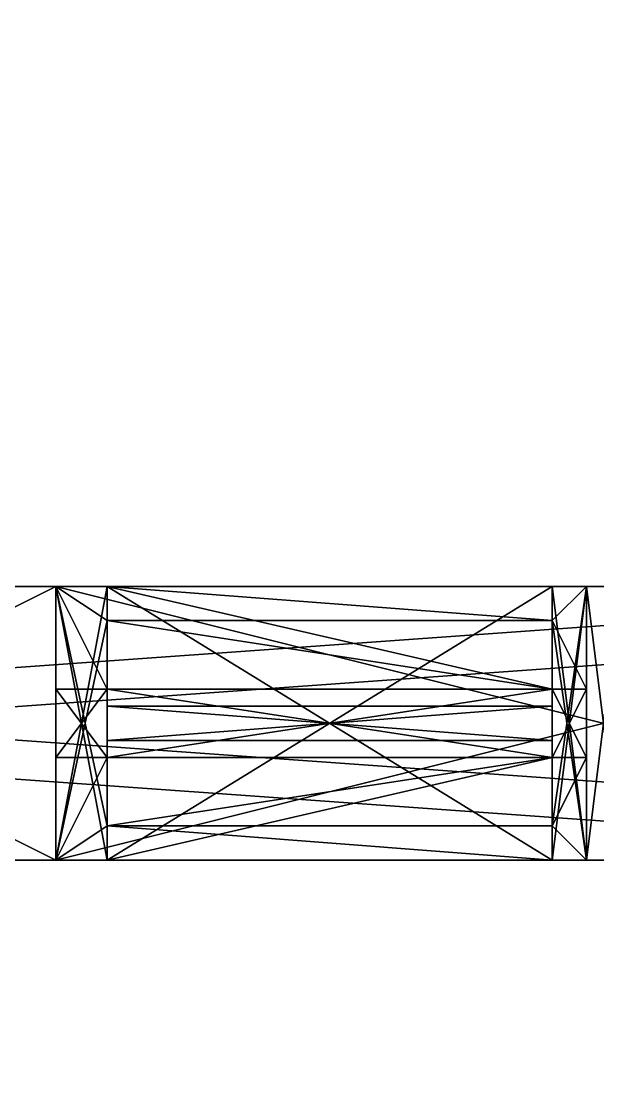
# Model space of a CAD drawing. Extents: x -3136 to 3456, y -896 to 5632.
# Drawn here: x -98 to -64.3, y 2019 to 2081 of the extents above; entities that cross this region are included whole.
import ezdxf

# ---------------------------------------------------------------- set-up
doc = ezdxf.new("R2010")
doc.units = 0

msp = doc.modelspace()

# ---------------------------------------------------------------- meshes
at = {"layer": 'OBJECT053', "color": 50}
mesh = msp.add_polyface(dxfattribs=at)
corners = [(-768, 2048, 144), (0, 2048, 144), (0, 0, 144), (-768, 0, 144), (-768, 0, 128), (0, 0, 128), (0, 2048, 128), (-768, 2048, 128)]
mesh.append_faces([[corners[k] for k in face] for face in [(1, 3, 0), (5, 7, 4), (5, 1, 6), (6, 0, 7), (4, 2, 5), (7, 3, 4)]], dxfattribs={"vtx0": -1})
mesh.append_faces([[corners[k] for k in face] for face in [(1, 2, 3), (5, 6, 7), (5, 2, 1), (6, 1, 0), (4, 3, 2), (7, 0, 3)]], dxfattribs={"vtx2": -1})
at = {"layer": 'OBJECT067', "color": 50}
mesh = msp.add_polyface(dxfattribs=at)
corners = [(-2944, -896, 2176), (-2944, 5504, 2176), (3456, 5504, 2176), (3456, -896, 2176), (-2944, 5504, 2048), (-2944, -896, 2048), (3456, -896, 2048), (3456, 5504, 2048)]
mesh.append_faces([[corners[k] for k in face] for face in [(1, 3, 0), (5, 7, 4), (4, 0, 5), (6, 2, 7), (7, 1, 4), (5, 3, 6)]], dxfattribs={"vtx0": -1})
mesh.append_faces([[corners[k] for k in face] for face in [(1, 2, 3), (5, 6, 7), (4, 1, 0), (6, 3, 2), (7, 2, 1), (5, 0, 3)]], dxfattribs={"vtx2": -1})
at = {"layer": 'OBJECT263', "color": 50}
mesh = msp.add_polyface(dxfattribs=at)
corners = [(-768, 1792, 288), (-768, 2048, 288), (0, 2048, 288), (0, 1792, 288), (0, 2048, 272), (-768, 2048, 272), (-768, 1792, 272), (0, 1792, 272)]
mesh.append_faces([[corners[k] for k in face] for face in [(1, 3, 0), (5, 7, 4), (4, 1, 5), (7, 2, 4), (5, 0, 6), (6, 3, 7)]], dxfattribs={"vtx0": -1})
mesh.append_faces([[corners[k] for k in face] for face in [(1, 2, 3), (5, 6, 7), (4, 2, 1), (7, 3, 2), (5, 1, 0), (6, 0, 3)]], dxfattribs={"vtx2": -1})
at = {"layer": 'OBJECT265', "color": 50}
mesh = msp.add_polyface(dxfattribs=at)
corners = [(0, 2048, 288), (-32, 2048, 288), (-32, 2032, 288), (0, 2032, 288), (-224, 2032, 416), (-256, 2032, 416), (-256, 2048, 416), (-224, 2048, 416)]
mesh.append_faces([[corners[k] for k in face] for face in [(1, 3, 0), (5, 7, 4), (0, 6, 1), (2, 4, 3), (7, 3, 4), (5, 1, 6)]], dxfattribs={"vtx0": -1})
mesh.append_faces([[corners[k] for k in face] for face in [(1, 2, 3), (5, 6, 7), (0, 7, 6), (2, 5, 4), (7, 0, 3), (5, 2, 1)]], dxfattribs={"vtx2": -1})
at = {"layer": 'OBJECT283', "color": 50}
mesh = msp.add_polyface(dxfattribs=at)
corners = [(0, 2032, 128), (-32, 2032, 128), (-32, 2048, 128), (0, 2048, 128), (-224, 2048), (-256, 2048), (-256, 2032), (-224, 2032)]
mesh.append_faces([[corners[k] for k in face] for face in [(1, 3, 0), (5, 7, 4), (6, 0, 7), (4, 2, 5), (7, 3, 4), (5, 1, 6)]], dxfattribs={"vtx0": -1})
mesh.append_faces([[corners[k] for k in face] for face in [(1, 2, 3), (5, 6, 7), (6, 1, 0), (4, 3, 2), (7, 0, 3), (5, 2, 1)]], dxfattribs={"vtx2": -1})
at = {"layer": 'OBJECT293', "color": 50}
mesh = msp.add_polyface(dxfattribs=at)
corners = [(-2048, 0, 432), (-2048, 1824, 432), (-1824, 2048, 432), (-224, 2048, 432), (0, 1824, 432), (0, 0, 432), (-2048, 1824, 416), (-2048, 0, 416), (0, 0, 416), (0, 1824, 416), (-224, 2048, 416), (-1824, 2048, 416)]
mesh.append_faces([[corners[k] for k in face] for face in [(1, 5, 0), (7, 11, 6), (6, 0, 7), (8, 4, 9), (10, 2, 11), (7, 5, 8), (9, 3, 10), (11, 1, 6)]], dxfattribs={"vtx0": -1})
mesh.append_faces([[corners[k] for k in face] for face in [(1, 3, 4), (1, 4, 5), (7, 9, 10), (7, 10, 11)]], dxfattribs={"vtx0": -1, "vtx2": -1})
mesh.append_faces([[corners[k] for k in face] for face in [(1, 2, 3), (7, 8, 9), (6, 1, 0), (8, 5, 4), (10, 3, 2), (7, 0, 5), (9, 4, 3), (11, 2, 1)]], dxfattribs={"vtx2": -1})
at = {"layer": 'OBJECT295', "color": 50}
mesh = msp.add_polyface(dxfattribs=at)
corners = [(0, 2048), (-2048, 2048), (-2048, 5376), (0, 5376), (0, 5376, -128), (-2048, 5376, -128), (-2048, 2048, -128), (0, 2048, -128)]
mesh.append_faces([[corners[k] for k in face] for face in [(1, 3, 0), (5, 7, 4), (4, 2, 5), (5, 1, 6), (6, 0, 7), (7, 3, 4)]], dxfattribs={"vtx0": -1})
mesh.append_faces([[corners[k] for k in face] for face in [(1, 2, 3), (5, 6, 7), (4, 3, 2), (5, 2, 1), (6, 1, 0), (7, 0, 3)]], dxfattribs={"vtx2": -1})
at = {"layer": 'OBJECT299', "color": 50}
mesh = msp.add_polyface(dxfattribs=at)
corners = [(-256, 2048), (0, 2048), (0, 1792), (-256, 1792), (0, 2048, -128), (-256, 2048, -128), (-256, 1792, -128), (0, 1792, -128)]
mesh.append_faces([[corners[k] for k in face] for face in [(1, 3, 0), (5, 7, 4), (4, 0, 5), (7, 1, 4), (6, 2, 7), (5, 3, 6)]], dxfattribs={"vtx0": -1})
mesh.append_faces([[corners[k] for k in face] for face in [(1, 2, 3), (5, 6, 7), (4, 1, 0), (7, 2, 1), (6, 3, 2), (5, 0, 3)]], dxfattribs={"vtx2": -1})
at = {"layer": 'OBJECT327', "color": 50}
mesh = msp.add_polyface(dxfattribs=at)
corners = [(-96, 2032, 272), (-96, 2032, 256), (-128, 2032, 256), (-128, 2032, 272), (-128, 2048, 272), (-128, 2048, 256), (-96, 2048, 256), (-96, 2048, 272)]
mesh.append_faces([[corners[k] for k in face] for face in [(1, 3, 0), (5, 7, 4), (6, 0, 7), (2, 4, 3), (3, 7, 0), (5, 1, 6)]], dxfattribs={"vtx0": -1})
mesh.append_faces([[corners[k] for k in face] for face in [(1, 2, 3), (5, 6, 7), (6, 1, 0), (2, 5, 4), (3, 4, 7), (5, 2, 1)]], dxfattribs={"vtx2": -1})
at = {"layer": 'OBJECT382', "color": 50}
mesh = msp.add_polyface(dxfattribs=at)
corners = [(-96, 2032, 171), (-96, 2032, 144), (-128, 2032, 144), (-128, 2032, 171), (-128, 2048, 171), (-128, 2048, 144), (-96, 2048, 144), (-96, 2048, 171)]
mesh.append_faces([[corners[k] for k in face] for face in [(1, 3, 0), (5, 7, 4), (6, 0, 7), (2, 4, 3), (5, 1, 6), (3, 7, 0)]], dxfattribs={"vtx0": -1})
mesh.append_faces([[corners[k] for k in face] for face in [(1, 2, 3), (5, 6, 7), (6, 1, 0), (2, 5, 4), (5, 2, 1), (3, 4, 7)]], dxfattribs={"vtx2": -1})
at = {"layer": 'OBJECT383', "color": 50}
mesh = msp.add_polyface(dxfattribs=at)
corners = [(-96, 2032, 256), (-96, 2032, 171), (-128, 2032, 171), (-128, 2032, 256), (-128, 2048, 256), (-128, 2048, 171), (-96, 2048, 171), (-96, 2048, 256)]
mesh.append_faces([[corners[k] for k in face] for face in [(1, 3, 0), (5, 7, 4), (6, 0, 7), (2, 4, 3), (3, 7, 0), (5, 1, 6)]], dxfattribs={"vtx0": -1})
mesh.append_faces([[corners[k] for k in face] for face in [(1, 2, 3), (5, 6, 7), (6, 1, 0), (2, 5, 4), (3, 4, 7), (5, 2, 1)]], dxfattribs={"vtx2": -1})
at = {"layer": 'OBJECT893', "color": 50}
mesh = msp.add_polyface(dxfattribs=at)
corners = [(-96, 2048, 272), (-32, 2048, 272), (-32, 2032, 272), (-96, 2032, 272), (-96, 2032, 256), (-32, 2032, 256), (-32, 2048, 256), (-96, 2048, 256)]
mesh.append_faces([[corners[k] for k in face] for face in [(1, 3, 0), (5, 7, 4), (5, 1, 6), (6, 0, 7), (4, 2, 5), (7, 3, 4)]], dxfattribs={"vtx0": -1})
mesh.append_faces([[corners[k] for k in face] for face in [(1, 2, 3), (5, 6, 7), (5, 2, 1), (6, 1, 0), (4, 3, 2), (7, 0, 3)]], dxfattribs={"vtx2": -1})
at = {"layer": 'OBJECT896', "color": 50}
mesh = msp.add_polyface(dxfattribs=at)
corners = [(-65, 2048, 179), (-63, 2048, 179), (-63, 2048, 254), (-65, 2048, 254), (-63, 2032, 179), (-65, 2032, 179), (-65, 2032, 254), (-63, 2032, 254)]
mesh.append_faces([[corners[k] for k in face] for face in [(1, 3, 0), (5, 7, 4), (0, 4, 1), (6, 2, 7), (5, 3, 6), (1, 7, 2)]], dxfattribs={"vtx0": -1})
mesh.append_faces([[corners[k] for k in face] for face in [(1, 2, 3), (5, 6, 7), (0, 5, 4), (6, 3, 2), (5, 0, 3), (1, 4, 7)]], dxfattribs={"vtx2": -1})
at = {"layer": 'OBJECT899', "color": 50}
mesh = msp.add_polyface(dxfattribs=at)
corners = [(-63, 2032, 256), (-65, 2032, 256), (-65, 2048, 256), (-63, 2048, 256), (-65, 2048, 254), (-63, 2048, 254), (-63, 2032, 254), (-65, 2032, 254)]
mesh.append_faces([[corners[k] for k in face] for face in [(1, 3, 0), (5, 2, 4), (7, 0, 6), (4, 6, 5), (0, 5, 6), (2, 7, 4)]], dxfattribs={"vtx0": -1})
mesh.append_faces([[corners[k] for k in face] for face in [(1, 2, 3), (5, 3, 2), (7, 1, 0), (4, 7, 6), (0, 3, 5), (2, 1, 7)]], dxfattribs={"vtx2": -1})
at = {"layer": 'OBJECT900', "color": 50}
mesh = msp.add_polyface(dxfattribs=at)
corners = [(-67, 2046, 254), (-65, 2048, 254), (-65, 2048, 256), (-65, 2032, 256), (-65, 2032, 254), (-67, 2034, 254)]
mesh.append_faces([[corners[k] for k in face] for face in [(1, 2, 0), (4, 5, 3)]])
mesh.append_faces([[corners[k] for k in face] for face in [(0, 4, 1), (1, 3, 2), (5, 2, 3)]], dxfattribs={"vtx0": -1})
mesh.append_faces([[corners[k] for k in face] for face in [(0, 5, 4), (1, 4, 3), (5, 0, 2)]], dxfattribs={"vtx2": -1})
at = {"layer": 'OBJECT901', "color": 50}
mesh = msp.add_polyface(dxfattribs=at)
corners = [(-65, 2032, 256), (-67, 2032, 256), (-67, 2048, 256), (-65, 2048, 256), (-67, 2046, 254), (-67, 2034, 254)]
mesh.append_faces([[corners[k] for k in face] for face in [(2, 4, 3), (1, 0, 5)]])
mesh.append_faces([[corners[k] for k in face] for face in [(1, 3, 0), (2, 5, 4), (3, 5, 0)]], dxfattribs={"vtx0": -1})
mesh.append_faces([[corners[k] for k in face] for face in [(1, 2, 3), (2, 1, 5), (3, 4, 5)]], dxfattribs={"vtx2": -1})
at = {"layer": 'OBJECT906', "color": 50}
mesh = msp.add_polyface(dxfattribs=at)
corners = [(-63, 2048, 144), (-65, 2048, 144), (-65, 2032, 144), (-63, 2032, 144), (-63, 2048, 171), (-65, 2048, 171), (-65, 2032, 171), (-63, 2032, 171)]
mesh.append_faces([[corners[k] for k in face] for face in [(1, 3, 0), (0, 5, 1), (2, 7, 3), (6, 4, 7), (0, 7, 4), (2, 5, 6)]], dxfattribs={"vtx0": -1})
mesh.append_faces([[corners[k] for k in face] for face in [(1, 2, 3), (0, 4, 5), (2, 6, 7), (6, 5, 4), (0, 3, 7), (2, 1, 5)]], dxfattribs={"vtx2": -1})
at = {"layer": 'OBJECT907', "color": 50}
mesh = msp.add_polyface(dxfattribs=at)
corners = [(-65, 2048, 144), (-67, 2048, 144), (-67, 2032, 144), (-65, 2032, 144), (-67, 2048, 171), (-65, 2048, 171), (-67, 2032, 171), (-65, 2032, 171)]
mesh.append_faces([[corners[k] for k in face] for face in [(1, 3, 0), (1, 5, 4), (2, 7, 3), (2, 4, 6), (6, 5, 7), (0, 7, 5)]], dxfattribs={"vtx0": -1})
mesh.append_faces([[corners[k] for k in face] for face in [(1, 2, 3), (1, 0, 5), (2, 6, 7), (2, 1, 4), (6, 4, 5), (0, 3, 7)]], dxfattribs={"vtx2": -1})
at = {"layer": 'OBJECT908', "color": 50}
mesh = msp.add_polyface(dxfattribs=at)
corners = [(-65, 2048, 171), (-63, 2048, 171), (-63, 2048, 179), (-65, 2048, 179), (-63, 2032, 171), (-65, 2032, 171), (-65, 2032, 179), (-63, 2032, 179)]
mesh.append_faces([[corners[k] for k in face] for face in [(1, 3, 0), (5, 7, 4), (6, 2, 7), (0, 4, 1), (1, 7, 2), (5, 3, 6)]], dxfattribs={"vtx0": -1})
mesh.append_faces([[corners[k] for k in face] for face in [(1, 2, 3), (5, 6, 7), (6, 3, 2), (0, 5, 4), (1, 4, 7), (5, 0, 3)]], dxfattribs={"vtx2": -1})
at = {"layer": 'OBJECT913', "color": 50}
mesh = msp.add_polyface(dxfattribs=at)
corners = [(-67, 2048, 144), (-93, 2048, 144), (-93, 2032, 144), (-67, 2032, 144), (-93, 2048, 171), (-67, 2048, 171), (-67, 2032, 171), (-93, 2032, 171)]
mesh.append_faces([[corners[k] for k in face] for face in [(1, 3, 0), (1, 5, 4), (3, 7, 6), (2, 4, 7), (0, 6, 5), (7, 5, 6)]], dxfattribs={"vtx0": -1})
mesh.append_faces([[corners[k] for k in face] for face in [(1, 2, 3), (1, 0, 5), (3, 2, 7), (2, 1, 4), (0, 3, 6), (7, 4, 5)]], dxfattribs={"vtx2": -1})
at = {"layer": 'OBJECT914', "color": 50}
mesh = msp.add_polyface(dxfattribs=at)
corners = [(-65, 2048, 171), (-65, 2048, 179), (-67, 2046, 179), (-67, 2034, 179), (-65, 2032, 179), (-65, 2032, 171)]
mesh.append_faces([[corners[k] for k in face] for face in [(1, 2, 0), (4, 5, 3)]])
mesh.append_faces([[corners[k] for k in face] for face in [(3, 1, 4), (0, 4, 1), (2, 5, 0)]], dxfattribs={"vtx0": -1})
mesh.append_faces([[corners[k] for k in face] for face in [(3, 2, 1), (0, 5, 4), (2, 3, 5)]], dxfattribs={"vtx2": -1})
at = {"layer": 'OBJECT915', "color": 50}
mesh = msp.add_polyface(dxfattribs=at)
corners = [(-67, 2046, 179), (-67, 2048, 171), (-65, 2048, 171), (-65, 2032, 171), (-67, 2032, 171), (-67, 2034, 179)]
mesh.append_faces([[corners[k] for k in face] for face in [(1, 2, 0), (4, 5, 3)]])
mesh.append_faces([[corners[k] for k in face] for face in [(0, 4, 1), (1, 3, 2), (2, 5, 0)]], dxfattribs={"vtx0": -1})
mesh.append_faces([[corners[k] for k in face] for face in [(0, 5, 4), (1, 4, 3), (2, 3, 5)]], dxfattribs={"vtx2": -1})
at = {"layer": 'OBJECT916', "color": 50}
mesh = msp.add_polyface(dxfattribs=at)
corners = [(-93, 2048, 144), (-96, 2048, 144), (-96, 2032, 144), (-93, 2032, 144), (-96, 2032, 171), (-96, 2048, 171), (-93, 2048, 171), (-93, 2032, 171)]
mesh.append_faces([[corners[k] for k in face] for face in [(1, 3, 0), (2, 5, 4), (1, 6, 5), (3, 4, 7), (0, 7, 6), (4, 6, 7)]], dxfattribs={"vtx0": -1})
mesh.append_faces([[corners[k] for k in face] for face in [(1, 2, 3), (2, 1, 5), (1, 0, 6), (3, 2, 4), (0, 3, 7), (4, 5, 6)]], dxfattribs={"vtx2": -1})
at = {"layer": 'OBJECT917', "color": 50}
mesh = msp.add_polyface(dxfattribs=at)
corners = [(-96, 2032, 179), (-96, 2032, 171), (-96, 2048, 171), (-96, 2048, 179), (-93, 2046, 179), (-93, 2034, 179)]
mesh.append_faces([[corners[k] for k in face] for face in [(2, 4, 3), (0, 5, 1)]])
mesh.append_faces([[corners[k] for k in face] for face in [(1, 3, 0), (3, 5, 0), (2, 5, 4)]], dxfattribs={"vtx0": -1})
mesh.append_faces([[corners[k] for k in face] for face in [(1, 2, 3), (3, 4, 5), (2, 1, 5)]], dxfattribs={"vtx2": -1})
at = {"layer": 'OBJECT918', "color": 50}
mesh = msp.add_polyface(dxfattribs=at)
corners = [(-96, 2048, 171), (-93, 2048, 171), (-93, 2046, 178.989), (-93, 2034, 179), (-93, 2032, 171), (-96, 2032, 171)]
mesh.append_faces([[corners[k] for k in face] for face in [(1, 2, 0), (4, 5, 3)]])
mesh.append_faces([[corners[k] for k in face] for face in [(1, 3, 2), (0, 4, 1), (2, 5, 0)]], dxfattribs={"vtx0": -1})
mesh.append_faces([[corners[k] for k in face] for face in [(1, 4, 3), (0, 5, 4), (2, 3, 5)]], dxfattribs={"vtx2": -1})
at = {"layer": 'OBJECT919', "color": 50}
mesh = msp.add_polyface(dxfattribs=at)
corners = [(-93, 2032, 256), (-96, 2032, 256), (-96, 2048, 256), (-93, 2048, 256), (-93, 2046, 254), (-93, 2034, 254)]
mesh.append_faces([[corners[k] for k in face] for face in [(3, 2, 4), (0, 5, 1)]])
mesh.append_faces([[corners[k] for k in face] for face in [(1, 3, 0), (3, 5, 0), (2, 5, 4)]], dxfattribs={"vtx0": -1})
mesh.append_faces([[corners[k] for k in face] for face in [(1, 2, 3), (3, 4, 5), (2, 1, 5)]], dxfattribs={"vtx2": -1})
at = {"layer": 'OBJECT920', "color": 50}
mesh = msp.add_polyface(dxfattribs=at)
corners = [(-96, 2032, 256), (-96, 2032, 254), (-96, 2048, 254), (-96, 2048, 256), (-93, 2046, 254), (-93, 2034, 254)]
mesh.append_faces([[corners[k] for k in face] for face in [(2, 4, 3), (1, 0, 5)]])
mesh.append_faces([[corners[k] for k in face] for face in [(1, 3, 0), (2, 5, 4), (3, 5, 0)]], dxfattribs={"vtx0": -1})
mesh.append_faces([[corners[k] for k in face] for face in [(1, 2, 3), (2, 1, 5), (3, 4, 5)]], dxfattribs={"vtx2": -1})
at = {"layer": 'OBJECT933', "color": 50}
mesh = msp.add_polyface(dxfattribs=at)
corners = [(-67, 2048, 171), (-67, 2046, 179), (-93, 2046, 179), (-93, 2048, 171), (-93, 2042, 179), (-67, 2042, 179), (-93, 2042, 171), (-67, 2042, 171)]
mesh.append_faces([[corners[k] for k in face] for face in [(1, 3, 0), (2, 5, 4), (3, 4, 6), (0, 5, 1), (3, 7, 0), (4, 7, 6)]], dxfattribs={"vtx0": -1})
mesh.append_faces([[corners[k] for k in face] for face in [(1, 2, 3), (2, 1, 5), (3, 2, 4), (0, 7, 5), (3, 6, 7), (4, 5, 7)]], dxfattribs={"vtx2": -1})
at = {"layer": 'OBJECT934', "color": 50}
mesh = msp.add_polyface(dxfattribs=at)
corners = [(-93, 2038, 179), (-93, 2042, 179), (-67, 2042, 179), (-67, 2038, 179), (-93, 2038, 171), (-93, 2042, 171), (-67, 2042, 171), (-67, 2038, 171)]
mesh.append_faces([[corners[k] for k in face] for face in [(1, 3, 0), (5, 0, 4), (7, 2, 6), (4, 6, 5), (0, 7, 4), (2, 5, 6)]], dxfattribs={"vtx0": -1})
mesh.append_faces([[corners[k] for k in face] for face in [(1, 2, 3), (5, 1, 0), (7, 3, 2), (4, 7, 6), (0, 3, 7), (2, 1, 5)]], dxfattribs={"vtx2": -1})
at = {"layer": 'OBJECT935', "color": 50}
mesh = msp.add_polyface(dxfattribs=at)
corners = [(-93, 2032, 171), (-93, 2034, 179), (-67, 2034, 179), (-67, 2032, 171), (-93, 2038, 179), (-67, 2038, 179), (-93, 2038, 171), (-67, 2038, 171)]
mesh.append_faces([[corners[k] for k in face] for face in [(1, 3, 0), (1, 5, 2), (0, 4, 1), (3, 5, 7), (0, 7, 6), (5, 6, 7)]], dxfattribs={"vtx0": -1})
mesh.append_faces([[corners[k] for k in face] for face in [(1, 2, 3), (1, 4, 5), (0, 6, 4), (3, 2, 5), (0, 3, 7), (5, 4, 6)]], dxfattribs={"vtx2": -1})
at = {"layer": 'OBJECT936', "color": 50}
mesh = msp.add_polyface(dxfattribs=at)
corners = [(-93, 2042, 256), (-93, 2048, 256), (-67, 2048, 256), (-67, 2042, 256), (-93, 2046, 254), (-67, 2046, 254), (-93, 2042, 254), (-67, 2042, 254)]
mesh.append_faces([[corners[k] for k in face] for face in [(1, 3, 0), (5, 1, 4), (4, 7, 5), (4, 0, 6), (2, 7, 3), (6, 3, 7)]], dxfattribs={"vtx0": -1})
mesh.append_faces([[corners[k] for k in face] for face in [(1, 2, 3), (5, 2, 1), (4, 6, 7), (4, 1, 0), (2, 5, 7), (6, 0, 3)]], dxfattribs={"vtx2": -1})
at = {"layer": 'OBJECT937', "color": 50}
mesh = msp.add_polyface(dxfattribs=at)
corners = [(-93, 2038, 256), (-93, 2042, 256), (-67, 2042, 256), (-67, 2038, 256), (-93, 2042, 254), (-93, 2038, 254), (-67, 2038, 254), (-67, 2042, 254)]
mesh.append_faces([[corners[k] for k in face] for face in [(1, 3, 0), (5, 7, 4), (4, 0, 5), (6, 2, 7), (5, 3, 6), (7, 1, 4)]], dxfattribs={"vtx0": -1})
mesh.append_faces([[corners[k] for k in face] for face in [(1, 2, 3), (5, 6, 7), (4, 1, 0), (6, 3, 2), (5, 0, 3), (7, 2, 1)]], dxfattribs={"vtx2": -1})
at = {"layer": 'OBJECT938', "color": 50}
mesh = msp.add_polyface(dxfattribs=at)
corners = [(-67, 2032, 256), (-93, 2032, 256), (-93, 2038, 256), (-67, 2038, 256), (-67, 2034, 254), (-93, 2034, 254), (-93, 2038, 254), (-67, 2038, 254)]
mesh.append_faces([[corners[k] for k in face] for face in [(1, 3, 0), (5, 0, 4), (5, 7, 6), (1, 6, 2), (4, 3, 7), (7, 2, 6)]], dxfattribs={"vtx0": -1})
mesh.append_faces([[corners[k] for k in face] for face in [(1, 2, 3), (5, 1, 0), (5, 4, 7), (1, 5, 6), (4, 0, 3), (7, 3, 2)]], dxfattribs={"vtx2": -1})
at = {"layer": 'OBJECT939', "color": 50}
mesh = msp.add_polyface(dxfattribs=at)
corners = [(-65, 2032, 179), (-67, 2034, 179), (-67, 2034, 254), (-65, 2032, 254), (-67, 2038, 179), (-65, 2038, 179), (-67, 2038, 254), (-65, 2038, 254)]
mesh.append_faces([[corners[k] for k in face] for face in [(1, 3, 0), (1, 5, 4), (2, 7, 3), (1, 6, 2), (0, 7, 5), (5, 6, 4)]], dxfattribs={"vtx0": -1})
mesh.append_faces([[corners[k] for k in face] for face in [(1, 2, 3), (1, 0, 5), (2, 6, 7), (1, 4, 6), (0, 3, 7), (5, 7, 6)]], dxfattribs={"vtx2": -1})
at = {"layer": 'OBJECT940', "color": 50}
mesh = msp.add_polyface(dxfattribs=at)
corners = [(-67, 2042, 179), (-67, 2038, 179), (-65, 2038, 179), (-65, 2042, 179), (-67, 2038, 254), (-67, 2042, 254), (-65, 2042, 254), (-65, 2038, 254)]
mesh.append_faces([[corners[k] for k in face] for face in [(1, 3, 0), (5, 7, 4), (0, 4, 1), (2, 6, 3), (1, 7, 2), (3, 5, 0)]], dxfattribs={"vtx0": -1})
mesh.append_faces([[corners[k] for k in face] for face in [(1, 2, 3), (5, 6, 7), (0, 5, 4), (2, 7, 6), (1, 4, 7), (3, 6, 5)]], dxfattribs={"vtx2": -1})
at = {"layer": 'OBJECT941', "color": 50}
mesh = msp.add_polyface(dxfattribs=at)
corners = [(-67, 2046, 179), (-65, 2048, 179), (-65, 2048, 254), (-67, 2046, 254), (-67, 2042, 179), (-65, 2042, 179), (-67, 2042, 254), (-65, 2042, 254)]
mesh.append_faces([[corners[k] for k in face] for face in [(1, 3, 0), (0, 5, 1), (3, 7, 6), (0, 6, 4), (1, 7, 2), (4, 7, 5)]], dxfattribs={"vtx0": -1})
mesh.append_faces([[corners[k] for k in face] for face in [(1, 2, 3), (0, 4, 5), (3, 2, 7), (0, 3, 6), (1, 5, 7), (4, 6, 7)]], dxfattribs={"vtx2": -1})
at = {"layer": 'OBJECT942', "color": 50}
mesh = msp.add_polyface(dxfattribs=at)
corners = [(-96, 2032, 254), (-96, 2032, 179), (-96, 2038, 179), (-96, 2038, 254), (-93, 2034, 179), (-93, 2034, 254), (-93, 2038, 179), (-93, 2038, 254)]
mesh.append_faces([[corners[k] for k in face] for face in [(1, 3, 0), (1, 5, 4), (1, 6, 2), (0, 7, 5), (4, 7, 6), (2, 7, 3)]], dxfattribs={"vtx0": -1})
mesh.append_faces([[corners[k] for k in face] for face in [(1, 2, 3), (1, 0, 5), (1, 4, 6), (0, 3, 7), (4, 5, 7), (2, 6, 7)]], dxfattribs={"vtx2": -1})
at = {"layer": 'OBJECT943', "color": 50}
mesh = msp.add_polyface(dxfattribs=at)
corners = [(-96, 2038, 179), (-96, 2042, 179), (-96, 2042, 254), (-96, 2038, 254), (-93, 2038, 179), (-93, 2042, 179), (-93, 2042, 254), (-93, 2038, 254)]
mesh.append_faces([[corners[k] for k in face] for face in [(1, 3, 0), (0, 5, 1), (2, 7, 3), (4, 6, 5), (0, 7, 4), (1, 6, 2)]], dxfattribs={"vtx0": -1})
mesh.append_faces([[corners[k] for k in face] for face in [(1, 2, 3), (0, 4, 5), (2, 6, 7), (4, 7, 6), (0, 3, 7), (1, 5, 6)]], dxfattribs={"vtx2": -1})
at = {"layer": 'OBJECT944', "color": 50}
mesh = msp.add_polyface(dxfattribs=at)
corners = [(-96, 2042, 179), (-96, 2048, 179), (-96, 2048, 254), (-96, 2042, 254), (-93, 2046, 179), (-93, 2046, 254), (-93, 2042, 179), (-93, 2042, 254)]
mesh.append_faces([[corners[k] for k in face] for face in [(1, 3, 0), (1, 5, 2), (1, 6, 4), (2, 7, 3), (4, 7, 5), (0, 7, 6)]], dxfattribs={"vtx0": -1})
mesh.append_faces([[corners[k] for k in face] for face in [(1, 2, 3), (1, 4, 5), (1, 0, 6), (2, 5, 7), (4, 6, 7), (0, 3, 7)]], dxfattribs={"vtx2": -1})
at = {"layer": 'OBJECT945', "color": 50}
mesh = msp.add_polyface(dxfattribs=at)
corners = [(-93, 2041, 179), (-67, 2041, 179), (-67, 2041, 254), (-93, 2041, 254), (-67, 2039, 179), (-93, 2039, 179), (-93, 2039, 254), (-67, 2039, 254)]
mesh.append_faces([[corners[k] for k in face] for face in [(1, 3, 0), (5, 7, 4), (0, 4, 1), (6, 2, 7), (5, 3, 6), (1, 7, 2)]], dxfattribs={"vtx0": -1})
mesh.append_faces([[corners[k] for k in face] for face in [(1, 2, 3), (5, 6, 7), (0, 5, 4), (6, 3, 2), (5, 0, 3), (1, 4, 7)]], dxfattribs={"vtx2": -1})

doc.saveas('drawing.dxf')
